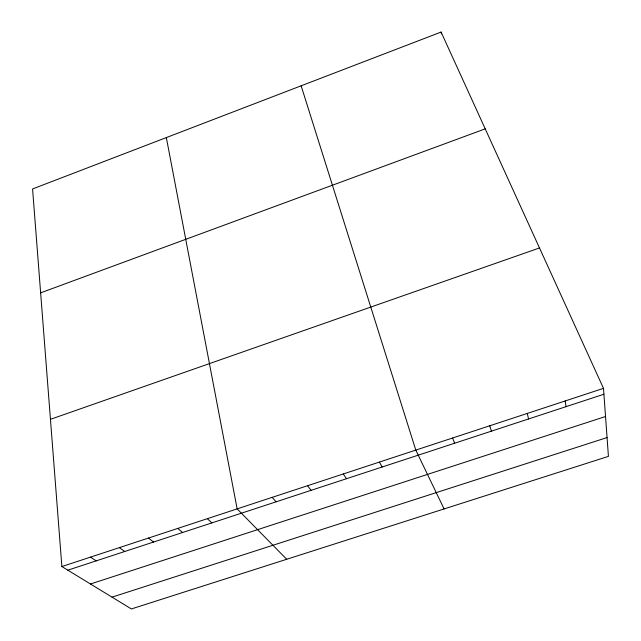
<?xml version="1.0" encoding="UTF-8"?>
<svg xmlns="http://www.w3.org/2000/svg" width="641" height="641" viewBox="0 0 641 641"><rect width="100%" height="100%" fill="white"/><g stroke="black" fill="none" stroke-linecap="round" stroke-linejoin="round"><path stroke-width="0.96" d="M441.096 32.05L32.571 188.951L61.873 566.54L131.373 608.95L608.429 456.376L603.493 388.358L441.096 32.05L441.521 33.909M40.631 292.849L485.221 128.857M50.447 419.326L539.506 247.955M61.873 566.54L603.493 388.358M67.818 570.178L603.926 394.231M90.477 583.991L605.537 416.506M112.015 597.14L607.067 437.563M90.493 557.125L96.174 560.867M119.346 547.638L124.747 551.492M148.432 538.063L153.56 542.038M177.757 528.416L182.605 532.503M207.331 518.689L211.883 522.896M286.711 559.273L237.146 508.882L166.339 137.575M272.185 497.352L276.087 501.823M307.56 485.718L311.109 490.333M343.288 473.963L346.477 478.723M379.368 462.097L382.18 467.009M444.093 508.938L415.801 450.11L301.134 85.806M452.594 438.003L454.645 443.227M489.756 425.784L491.407 431.161M527.287 413.429L528.545 418.974M565.202 400.962L566.043 406.666"/></g></svg>
